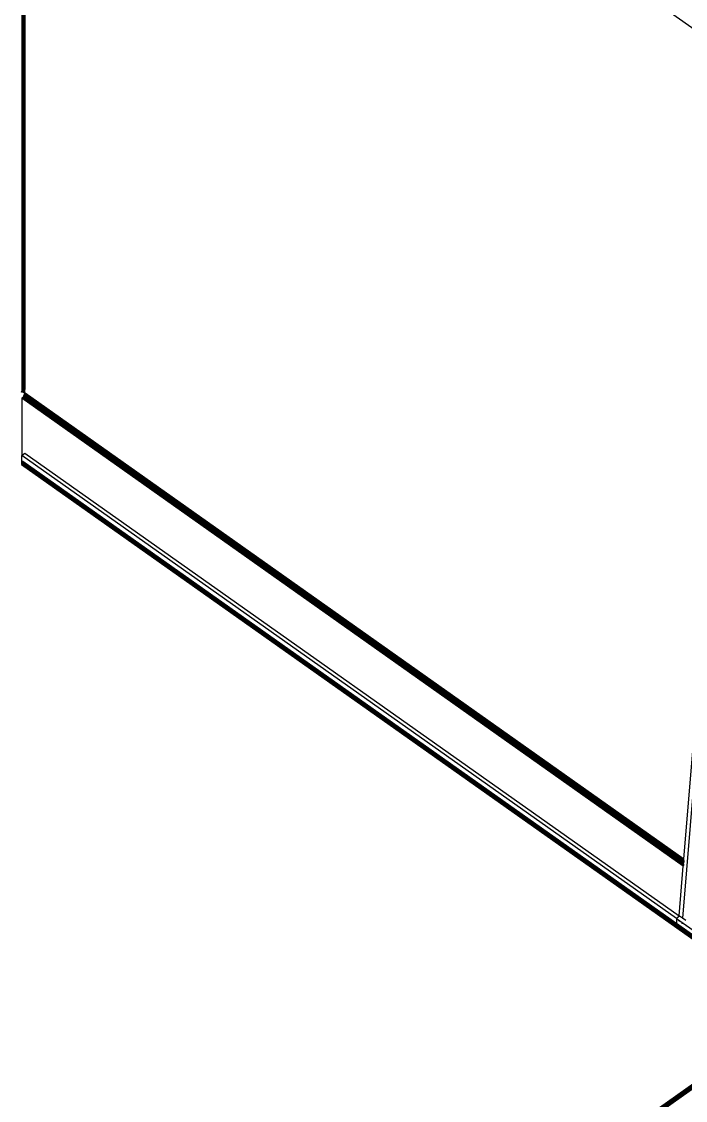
# Model space of a CAD drawing. Header units: inches. Extents: x 12 to 4609, y 5 to 3256.
# Drawn here: x 3224 to 3515.7, y 2143.1 to 2617.1 of the extents above; entities that cross this region are included whole.
import ezdxf

# ---------------------------------------------------------------- set-up
doc = ezdxf.new("R2010")
doc.units = ezdxf.units.IN
doc.header["$MEASUREMENT"] = 0

msp = doc.modelspace()

# ---------------------------------------------------------------- linework, layer by layer
for p, q in [((3224.23, 2600.25), (3224.32, 2822.55)), ((3224.34, 2822.53), (3224.23, 2600.25)), ((3224.51, 2455.6), (3224.63, 2822.33)), ((3225.4, 2821.78), (3542.33, 2597.68)), ((3225.14, 2455.48), (3225.14, 2815.01)), ((3224.76, 2791.59), (3224.51, 2455.6)), ((3225.14, 2455.48), (3225.23, 2751.91)), ((3224.93, 2583.02), (3225.03, 2726.69)), ((3224.84, 2698.32), (3224.84, 2455.55)), ((3224.17, 2673.3), (3224.23, 2600.25)), ((3224.17, 2673.3), (3224.17, 2564.3)), ((3225.4, 2455.4), (3225.35, 2676.29)), ((3224.34, 2673.2), (3224.26, 2564.31)), ((3224.51, 2667.64), (3224.51, 2455.6)), ((3225.4, 2637.64), (3225.4, 2455.4)), ((3224.9, 2621.34), (3224.84, 2455.55)), ((3224.93, 2583.02), (3224.9, 2621.34)), ((3224.23, 2600.25), (3224.23, 2592.26)), ((3545.1, 2595.72), (3514.4, 2223.17)), ((3515.04, 2249.07), (3543.68, 2596.72)), ((3224.2, 2542.3), (3224.23, 2592.26)), ((3224.23, 2592.26), (3224.26, 2564.31)), ((3224.84, 2455.55), (3224.93, 2583.02)), ((3224.17, 2564.3), (3224.2, 2542.3)), ((3224.17, 2564.3), (3224.17, 2454.31)), ((3224.26, 2564.31), (3224.23, 2527.9)), ((3224.2, 2542.3), (3224.23, 2527.9)), ((3224.23, 2527.9), (3224.17, 2454.31)), ((3224.84, 2455.55), (3224.51, 2455.6)), ((3224.51, 2454.26), (3224.51, 2455.6)), ((3224.84, 2455.55), (3224.84, 2454.16)), ((3225.4, 2455.4), (3225.14, 2455.48)), ((3225.14, 2454.03), (3225.14, 2455.48)), ((3225.4, 2453.87), (3225.4, 2455.4)), ((3224.17, 2454.31), (3223.82, 2454.33)), ((3224.05, 2451.55), (3224.25, 2451.72)), ((3514.78, 2245.97), (3224.05, 2451.55)), ((3224.05, 2451.55), (3224.05, 2426.48)), ((3224.51, 2454.26), (3224.17, 2454.31)), ((3224.25, 2451.72), (3224.27, 2451.74)), ((3514.78, 2245.97), (3224.25, 2451.72)), ((3224.47, 2451.94), (3224.27, 2451.74)), ((3514.78, 2245.97), (3224.27, 2451.74)), ((3514.81, 2246.32), (3224.27, 2451.74)), ((3224.47, 2451.94), (3224.49, 2451.96)), ((3224.47, 2451.94), (3514.81, 2246.32)), ((3224.68, 2452.19), (3224.49, 2451.96)), ((3224.49, 2451.96), (3514.81, 2246.32)), ((3224.49, 2451.96), (3514.84, 2246.68)), ((3224.84, 2454.16), (3224.51, 2454.26)), ((3224.68, 2452.19), (3224.7, 2452.21)), ((3224.68, 2452.19), (3514.84, 2246.68)), ((3224.88, 2452.45), (3224.7, 2452.21)), ((3514.84, 2246.68), (3224.7, 2452.21)), ((3514.87, 2247.05), (3224.7, 2452.21)), ((3225.14, 2454.03), (3224.84, 2454.16)), ((3224.88, 2452.45), (3224.97, 2452.62)), ((3514.87, 2247.05), (3224.88, 2452.45)), ((3514.9, 2247.4), (3224.88, 2452.45)), ((3224.97, 2452.62), (3225.06, 2452.76)), ((3225.06, 2452.76), (3225.08, 2452.82)), ((3225.06, 2452.76), (3230.19, 2449.13)), ((3225.08, 2452.82), (3225.19, 2453.03)), ((3225.08, 2452.82), (3514.94, 2247.81)), ((3225.4, 2453.87), (3225.14, 2454.03)), ((3225.19, 2453.03), (3225.29, 2453.32)), ((3225.19, 2453.03), (3514.94, 2247.81)), ((3225.19, 2453.03), (3514.97, 2248.17)), ((3225.29, 2453.32), (3225.33, 2453.46)), ((3514.97, 2248.17), (3225.29, 2453.32)), ((3514.99, 2248.52), (3225.29, 2453.32)), ((3225.33, 2453.46), (3225.37, 2453.61)), ((3225.37, 2453.61), (3225.4, 2453.87)), ((3225.37, 2453.61), (3231.07, 2449.58)), ((3225.4, 2453.87), (3225.57, 2453.75)), ((3225.57, 2453.75), (3515.02, 2248.8)), ((3515.04, 2249.07), (3225.57, 2453.75)), ((3230.19, 2449.13), (3514.94, 2247.81)), ((3230.19, 2449.13), (3514.91, 2247.43)), ((3231.07, 2449.58), (3515.02, 2248.8)), ((3231.07, 2449.58), (3514.99, 2248.52)), ((3224.05, 2426.48), (3225.46, 2427.48)), ((3225.46, 2427.48), (3512.99, 2224.17)), ((3224, 2423.43), (3224.05, 2423.48)), ((3224, 2423.4), (3224.07, 2423.38)), ((3224, 2423.36), (3224.04, 2423.4)), ((3224.05, 2423.36), (3224, 2423.3)), ((3224, 2423.22), (3224.05, 2423.3)), ((3224.05, 2423.21), (3224, 2423.14)), ((3224, 2423.04), (3224.05, 2423.12)), ((3224, 2423.04), (3224.04, 2423)), ((3224, 2422.76), (3224.05, 2422.92)), ((3224, 2422.86), (3224.05, 2422.92)), ((3224.05, 2422.7), (3224, 2422.63)), ((3224, 2422.46), (3224.05, 2422.62)), ((3224.02, 2422.4), (3224, 2422.35)), ((3563.88, 2181.99), (3224, 2422.32)), ((3224.08, 2422.56), (3224.02, 2422.4)), ((3224.04, 2423.4), (3224.25, 2423.66)), ((3224.05, 2423.48), (3224.04, 2423.4)), ((3224.04, 2423.4), (3224.07, 2423.38)), ((3224.21, 2423.28), (3224.04, 2423)), ((3224.05, 2423.12), (3224.04, 2423)), ((3224.04, 2423), (3224.06, 2422.94)), ((3511.72, 2223.07), (3224.05, 2426.48)), ((3224.05, 2423.48), (3224.05, 2426.48)), ((3224.25, 2423.66), (3224.05, 2423.48)), ((3224.07, 2423.38), (3224.05, 2423.36)), ((3224.05, 2423.36), (3224.05, 2423.3)), ((3224.05, 2423.3), (3224.1, 2423.36)), ((3224.14, 2423.33), (3224.05, 2423.21)), ((3224.05, 2423.12), (3224.17, 2423.31)), ((3224.05, 2423.3), (3224.05, 2423.21)), ((3224.06, 2422.94), (3224.05, 2422.92)), ((3224.05, 2422.92), (3224.08, 2422.86)), ((3224.05, 2422.92), (3224.05, 2422.7)), ((3224.09, 2422.76), (3224.05, 2422.7)), ((3224.05, 2422.7), (3224.05, 2422.62)), ((3224.06, 2422.94), (3224.24, 2423.26)), ((3224.28, 2423.64), (3224.07, 2423.38)), ((3224.07, 2423.38), (3224.1, 2423.36)), ((3224.08, 2422.86), (3224.27, 2423.24)), ((3224.09, 2422.64), (3224.08, 2422.56)), ((3224.28, 2423.12), (3224.09, 2422.76)), ((3224.16, 2422.8), (3224.09, 2422.64)), ((3224.09, 2422.64), (3224.09, 2422.76)), ((3224.1, 2423.36), (3224.28, 2423.64)), ((3224.31, 2423.62), (3224.1, 2423.36)), ((3224.1, 2423.36), (3224.14, 2423.33)), ((3224.33, 2423.6), (3224.14, 2423.33)), ((3224.18, 2422.86), (3224.16, 2422.8)), ((3224.33, 2423.6), (3224.17, 2423.31)), ((3224.17, 2423.31), (3224.37, 2423.57)), ((3224.17, 2423.31), (3224.21, 2423.28)), ((3224.28, 2423.12), (3224.18, 2422.86)), ((3564.33, 2182.3), (3224.18, 2422.86)), ((3224.37, 2423.57), (3224.21, 2423.28)), ((3224.21, 2423.28), (3224.24, 2423.26)), ((3224.24, 2423.26), (3224.41, 2423.55)), ((3224.24, 2423.26), (3224.27, 2423.24)), ((3224.25, 2423.66), (3224.33, 2423.73)), ((3224.25, 2423.66), (3224.28, 2423.64)), ((3224.27, 2423.24), (3224.42, 2423.49)), ((3224.27, 2423.24), (3224.31, 2423.21)), ((3224.33, 2423.73), (3224.28, 2423.64)), ((3224.28, 2423.64), (3224.33, 2423.6)), ((3224.31, 2423.21), (3224.28, 2423.12)), ((3224.47, 2423.78), (3224.31, 2423.62)), ((3224.34, 2423.28), (3224.31, 2423.21)), ((3224.94, 2422.78), (3224.31, 2423.21)), ((3224.33, 2423.73), (3224.43, 2423.81)), ((3224.47, 2423.78), (3224.33, 2423.6)), ((3224.33, 2423.6), (3224.37, 2423.57)), ((3224.36, 2423.33), (3224.34, 2423.28)), ((3564.72, 2182.58), (3224.34, 2423.28)), ((3224.42, 2423.49), (3224.36, 2423.33)), ((3224.36, 2423.33), (3564.72, 2182.58)), ((3224.5, 2423.76), (3224.37, 2423.57)), ((3224.37, 2423.57), (3224.41, 2423.55)), ((3224.41, 2423.55), (3224.48, 2423.63)), ((3224.41, 2423.55), (3224.44, 2423.53)), ((3224.44, 2423.53), (3224.42, 2423.49)), ((3224.43, 2423.81), (3224.45, 2423.83)), ((3224.47, 2423.78), (3224.43, 2423.81)), ((3224.48, 2423.63), (3224.44, 2423.53)), ((3564.79, 2182.63), (3224.44, 2423.53)), ((3564.82, 2182.65), (3224.44, 2423.53)), ((3564.85, 2182.67), (3224.44, 2423.53)), ((3224.45, 2423.83), (3224.52, 2423.88)), ((3224.45, 2423.83), (3224.48, 2423.8)), ((3224.48, 2423.8), (3224.47, 2423.78)), ((3224.52, 2423.74), (3224.47, 2423.78)), ((3224.52, 2423.88), (3224.48, 2423.8)), ((3224.48, 2423.8), (3224.53, 2423.77)), ((3224.52, 2423.74), (3224.48, 2423.63)), ((3564.99, 2182.78), (3224.48, 2423.63)), ((3224.53, 2423.77), (3224.5, 2423.76)), ((3224.5, 2423.76), (3224.52, 2423.74)), ((3224.52, 2423.88), (3224.55, 2423.89)), ((3224.56, 2423.83), (3224.52, 2423.88)), ((3224.55, 2423.72), (3224.52, 2423.74)), ((3224.56, 2423.83), (3224.53, 2423.77)), ((3224.55, 2423.89), (3224.56, 2423.83)), ((3224.55, 2423.89), (3511.72, 2220.82)), ((3224.55, 2423.72), (3565.03, 2182.8)), ((3565.09, 2182.84), (3224.55, 2423.72)), ((3224.56, 2423.83), (3565.18, 2182.91)), ((3565.23, 2182.94), (3224.56, 2423.83)), ((3224.94, 2422.78), (3564.46, 2182.4)), ((3514.84, 2246.68), (3514.81, 2246.32)), ((3514.87, 2247.05), (3514.84, 2246.68)), ((3514.87, 2247.05), (3514.9, 2247.4)), ((3514.9, 2247.4), (3514.91, 2247.43)), ((3514.94, 2247.81), (3514.91, 2247.43)), ((3514.97, 2248.17), (3514.94, 2247.81)), ((3514.99, 2248.52), (3514.97, 2248.17)), ((3514.99, 2248.52), (3515.02, 2248.8)), ((3515.02, 2248.8), (3515.04, 2249.07)), ((3512.99, 2224.17), (3514.78, 2245.97)), ((3514.81, 2246.32), (3514.78, 2245.97)), ((3513.13, 2224.07), (3511.72, 2223.07)), ((3511.72, 2223.07), (3511.72, 2220.82)), ((3511.72, 2223.07), (3566.85, 2184.08)), ((3512.99, 2224.17), (3513.13, 2224.07)), ((3514.4, 2223.17), (3513.13, 2224.07)), ((3515.82, 2222.17), (3514.4, 2223.17)), ((3565.25, 2182.96), (3511.72, 2220.82)), ((3512.81, 2222.06), (3512.82, 2222.09)), ((3513.13, 2221.73), (3513.13, 2221.81)), ((3514.2, 2220.72), (3514.21, 2220.85)), ((3515.59, 2219.38), (3515.58, 2219.31)), ((3223.99, 1941.41), (3543.86, 2167.3)), ((3223.99, 1941.35), (3543.86, 2167.3)), ((3223.99, 1941.68), (3543.07, 2167.25)), ((3542.87, 2167.16), (3223.99, 1941.68)), ((3223.99, 1940.31), (3544.71, 2166.98)), ((3224, 1941.1), (3543.86, 2167.3)), ((3224, 1940.69), (3544.28, 2167.18)), ((3544.28, 2167.18), (3224, 1940.87)), ((3224, 1941.1), (3544.28, 2167.18)), ((3224, 1940.93), (3544.28, 2167.18)), ((3224, 1940.69), (3544.71, 2166.98)), ((3224.04, 1939.67), (3544.71, 2166.98)), ((3545.16, 2166.71), (3224.04, 1939.67)), ((3309.01, 2001.68), (3543.07, 2167.25)), ((3543.49, 2167.34), (3480.44, 2122.79))]:
    msp.add_line(p, q)

doc.saveas('drawing.dxf')
